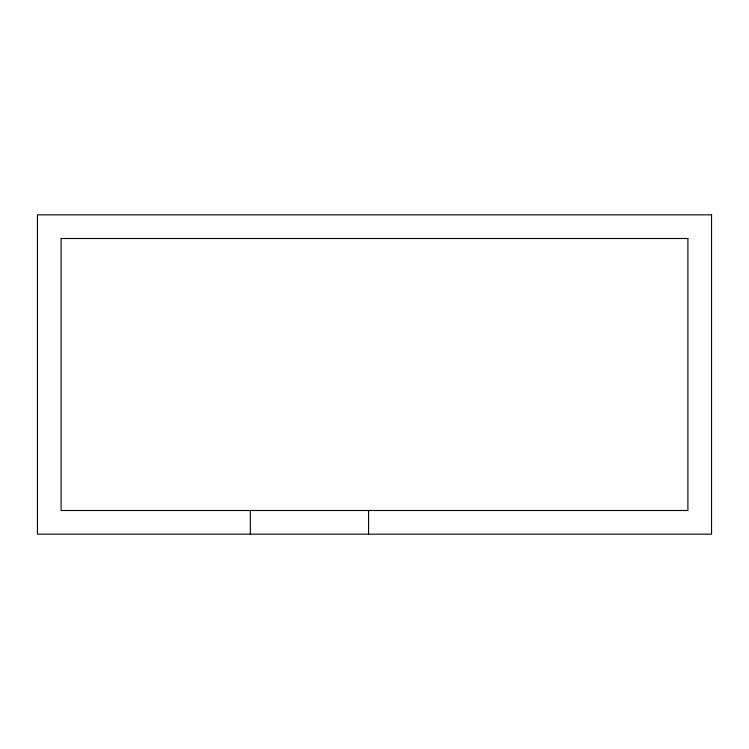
<?xml version="1.0" encoding="UTF-8"?>
<svg xmlns="http://www.w3.org/2000/svg" width="749" height="749" viewBox="0 0 749 749"><rect width="100%" height="100%" fill="white"/><g stroke="black" fill="none" stroke-linecap="round" stroke-linejoin="round"><path stroke-width="1.12" d="M368.583 510.5L368.583 534.159M250.325 510.5L250.325 534.159M711.55 214.841L37.45 214.841L37.45 534.159L711.55 534.159L711.55 214.841M687.9 238.5L61.1 238.5L61.1 510.5L687.9 510.5L687.9 238.5"/></g></svg>
